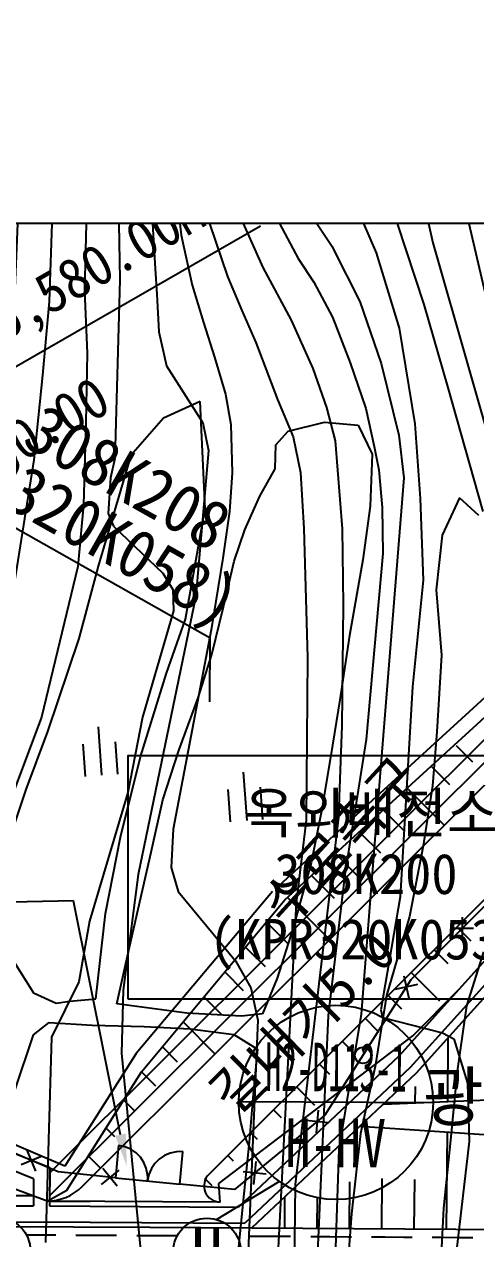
# Model space of a CAD drawing. Header units: millimetres. Extents: x 11366 to 12162, y 1103 to 1810.
# Drawn here: x 11848.7 to 11876.6, y 1483.7 to 1558.8 of the extents above; entities that cross this region are included whole.
import ezdxf
from ezdxf.enums import TextEntityAlignment as Align
from ezdxf.xclip import XClip

# ---------------------------------------------------------------- set-up
doc = ezdxf.new("R2010")
doc.units = ezdxf.units.MM
doc.header["$LTSCALE"] = 10
doc.header["$MEASUREMENT"] = 0
doc.header["$XCLIPFRAME"] = 2
doc.linetypes.add('HIDDEN', pattern=[0.375, 0.25, -0.125])
for name, color, linetype in [('ET-DSTA', 3, 'Continuous'), ('TN-MANH', 4, 'Continuous'), ('TN-TEXT', 3, 'Continuous'), ('TZ-BASE', 253, 'Continuous'), ('TZ-CABL', 4, 'Continuous')]:
    doc.layers.add(name, color=color, linetype=linetype)
doc.layers.add('TX-PAPR', color=2, linetype='Continuous', plot=False)
doc.styles.add('HANA', font='GulimChe.ttf')
doc.styles.get("Standard").update_dxf_attribs({"font": 'GulimChe.ttf'})

# ---------------------------------------------------------------- blocks, each defined once
blk = doc.blocks.new('JD-DHDFH546DFH43')
at = {"layer": 'TZ-BASE'}
for p, q in [((397.475, 103.03, -86), (396.019, 69.502, -86)), ((399.103, 94.926, -87), (398.204, 70.175, -87)), ((400.943, 94.888, -88), (400.388, 70.847, -88)), ((422.086, 83.852, -99), (425.829, 67.659, -99)), ((402.383, 82.78, -89), (402.572, 71.52, -89)), ((404.109, 83.029, -90), (404.757, 72.193, -90)), ((405.35, 83.063, -91), (406.367, 74.272, -91)), ((420.603, 79.394, -98), (421.908, 73.804, -98)), ((416.107, 78.581, -96), (418.398, 73.176, -96)), ((411.187, 77.322, -94), (413.591, 72.838, -94)), ((412.755, 77.967, -95), (415.677, 73.585, -95)), ((418.908, 77.424, -97), (421.345, 69.992, -97)), ((409.661, 76.164, -93), (411.406, 72.285, -93)), ((408.022, 75.241, -92), (409.221, 71.733, -92)), ((380.045, 56.923), (411.261, 74.861)), ((406.367, 74.272, -91), (407.035, 71.181, -91)), ((415.677, 73.585, -95), (415.776, 73.39, -95)), ((421.908, 73.804, -98), (427.367, 54.656, -98)), ((413.591, 72.838, -94), (414.545, 71.365, -94)), ((415.776, 73.39, -95), (417.396, 70.19, -95)), ((418.398, 73.176, -96), (419.82, 68.524, -96)), ((404.757, 72.193, -90), (404.85, 70.629, -90)), ((411.406, 72.285, -93), (413.145, 69.031, -93)), ((402.572, 71.52, -89), (402.259, 60.474, -89)), ((409.221, 71.733, -92), (410.108, 69.62, -92)), ((414.545, 71.365, -94), (415.698, 69.215, -94)), ((400.388, 70.847, -88), (400.554, 66.987, -88)), ((404.85, 70.629, -90), (404.989, 68.304, -90)), ((407.035, 71.181, -91), (407.738, 68.879, -91)), ((398.204, 70.175, -87), (397.798, 65.621, -87)), ((417.396, 70.19, -95), (418.705, 66.354, -95)), ((421.345, 69.992, -97), (422.797, 64.934, -97)), ((410.108, 69.62, -92), (410.964, 67.638, -92)), ((413.145, 69.031, -93), (414.501, 66.04, -93)), ((415.698, 69.215, -94), (416.804, 66.396, -94)), ((404.989, 68.304, -90), (405.451, 66.202, -90)), ((407.738, 68.879, -91), (408.415, 66.742, -91)), ((419.82, 68.524, -96), (420.79, 62.616, -96)), ((410.964, 67.638, -92), (412.31, 64.124, -92)), ((400.554, 66.987, -88), (400.473, 62.701, -88)), ((405.451, 66.202, -90), (407.69, 62.683, -90)), ((408.415, 66.742, -91), (409.102, 64.463, -91)), ((414.501, 66.04, -93), (415.34, 63.63, -93)), ((416.804, 66.396, -94), (417.768, 63.567, -94)), ((418.705, 66.354, -95), (419.806, 61.922, -95)), ((397.798, 65.621, -87), (397.266, 60.394, -87)), ((422.797, 64.934, -97), (424.984, 57.212, -97)), ((407.525, 63.995, -89.35), (405.273, 62.97, -89.35)), ((407.85, 57.391, -89.35), (407.525, 63.995, -89.35)), ((409.102, 64.463, -91), (409.427, 62.586, -91)), ((412.31, 64.124, -92), (413.284, 61.819, -92)), ((415.34, 63.63, -93), (415.868, 61.577, -93)), ((417.768, 63.567, -94), (418.269, 61.228, -94)), ((400.473, 62.701, -88), (400.32, 57.63, -88)), ((405.273, 62.97, -89.35), (403.254, 60.659, -89.35)), ((407.69, 62.683, -90), (408.044, 60.974, -90)), ((409.427, 62.586, -91), (409.5, 59.598, -91)), ((412.971, 62.161, -89.91), (415.206, 62.733, -89.91)), ((415.206, 62.733, -89.91), (417.285, 62.542, -89.91)), ((417.285, 62.542, -89.91), (418.155, 60.76, -89.91)), ((420.79, 62.616, -96), (421.121, 58.02, -96)), ((412.208, 61.335, -89.91), (412.971, 62.161, -89.91)), ((413.284, 61.819, -92), (413.728, 59.618, -92)), ((415.868, 61.577, -93), (416.307, 56.145, -93)), ((419.806, 61.922, -95), (420.105, 59.297, -95)), ((408.044, 60.974, -90), (407.258, 51.975, -90)), ((412.166, 59.838, -89.91), (412.208, 61.335, -89.91)), ((418.155, 60.76, -89.91), (418.026, 57.543, -89.91)), ((418.269, 61.228, -94), (418.564, 59.776, -94)), ((397.266, 60.394, -87), (395.833, 51.47, -87)), ((403.254, 60.659, -89.35), (401.229, 53.826, -89.35)), ((402.259, 60.474, -89), (401.989, 59.285, -89)), ((401.989, 59.285, -89), (401.847, 57.079, -89)), ((409.5, 59.598, -91), (409.339, 57.211, -91)), ((411.214, 58.155, -89.91), (412.166, 59.838, -89.91)), ((413.728, 59.618, -92), (413.929, 56.164, -92)), ((420.105, 59.297, -95), (418.317, 36.94, -95)), ((418.564, 59.776, -94), (418.781, 57.449, -94)), ((410.291, 56.073, -89.91), (411.214, 58.155, -89.91)), ((421.121, 58.02, -96), (421.299, 52.968, -96)), ((423.553, 58.061, -95.23), (422.477, 55.738, -95.23)), ((424.735, 56.963, -95.23), (423.553, 58.061, -95.23)), ((400.32, 57.63, -88), (399.988, 53.807, -88)), ((401.847, 57.079, -89), (402.184, 56.301, -89)), ((406.618, 50.555, -89.35), (407.85, 57.391, -89.35)), ((409.339, 57.211, -91), (408.929, 54.331, -91)), ((418.026, 57.543, -89.91), (417.583, 54.232, -89.91)), ((418.781, 57.449, -94), (418.808, 54.621, -94)), ((402.184, 56.301, -89), (405.231, 53.393, -89)), ((409.638, 54.151, -89.91), (410.291, 56.073, -89.91)), ((413.929, 56.164, -92), (414.17, 48.199, -92)), ((416.307, 56.145, -93), (416.36, 51.445, -93)), ((422.477, 55.738, -95.23), (422.099, 52.362, -95.23)), ((408.929, 54.331, -91), (408.21, 49.898, -91)), ((408.97, 51.316, -89.91), (409.638, 54.151, -89.91)), ((417.583, 54.232, -89.91), (416.757, 49.551, -89.91)), ((418.808, 54.621, -94), (417.782, 43.118, -94)), ((399.988, 53.807, -88), (397.74, 44.512, -88)), ((401.229, 53.826, -89.35), (400.037, 49.359, -89.35)), ((405.231, 53.393, -89), (405.854, 52.395, -89)), ((421.299, 52.968, -96), (420.645, 46.372, -96)), ((407.258, 51.975, -90), (403.703, 34.795, -90)), ((405.854, 52.395, -89), (405.879, 51.073, -89)), ((422.099, 52.362, -95.23), (422.439, 48.336, -95.23)), ((405.879, 51.073, -89), (403.967, 44.499, -89)), ((408.259, 48.377, -89.91), (408.97, 51.316, -89.91)), ((416.36, 51.445, -93), (416.28, 43.98, -93)), ((405.445, 47.222, -89.35), (406.618, 50.555, -89.35)), ((408.21, 49.898, -91), (405.868, 37.588, -91)), ((416.757, 49.551, -89.91), (416.151, 45.577, -89.91)), ((400.037, 49.359, -89.35), (398.115, 43.616, -89.35)), ((407.409, 45.709, -89.91), (408.259, 48.377, -89.91)), ((414.17, 48.199, -92), (414.07, 38.154, -92)), ((422.439, 48.336, -95.23), (422.148, 43.603, -95.23)), ((426.958, 47.415, -255), (412.155, 33.888, -255)), ((403.851, 42.064, -89.35), (405.445, 47.222, -89.35)), ((412.771, 33.232, -255), (427.541, 46.73, -255)), ((398.25, 16.36, -255), (428.108, 46.143, -255)), ((420.645, 46.372, -96), (419.874, 33.413, -96)), ((398.238, 14.937, -255), (428.789, 45.41, -255)), ((406.219, 42.455, -89.91), (407.409, 45.709, -89.91)), ((416.151, 45.577, -89.91), (415.606, 42.139, -89.91)), ((397.74, 44.512, -88), (394.634, 36.267, -88)), ((403.967, 44.499, -89), (403.068, 39.852, -89)), ((398.115, 43.616, -89.35), (396.759, 40.03, -89.35)), ((400.216, 15.497, -255), (428.92, 44.129, -255)), ((401.232, 43.911, -88.46), (401.447, 40.919, -88.46)), ((416.28, 43.98, -93), (416.126, 39.584, -93)), ((422.148, 43.603, -95.23), (421.876, 40.275, -95.23)), ((400.45, 40.847, -88.46), (400.306, 42.842, -88.46)), ((402.445, 40.991, -88.46), (402.301, 42.985, -88.46)), ((417.782, 43.118, -94), (416.457, 34.781, -94)), ((423.344, 42.761, -255), (424.36, 41.743, -255)), ((402.615, 37.093, -89.35), (403.851, 42.064, -89.35)), ((405.226, 39.406, -89.91), (406.219, 42.455, -89.91)), ((415.606, 42.139, -89.91), (415.031, 38.709, -89.91)), ((421.797, 41.481, -255), (422.936, 40.339, -255)), ((408.065, 16.264, -255), (432.451, 40.589, -255)), ((410.196, 41.108, -91.35), (410.412, 38.115, -91.35)), ((396.759, 40.03, -89.35), (395.193, 35.325, -89.35)), ((403.068, 39.852, -89), (400.703, 31.902, -89)), ((409.414, 38.044, -91.35), (409.271, 40.038, -91.35)), ((411.409, 38.187, -91.35), (411.266, 40.182, -91.35)), ((420.319, 40.13, -255), (422.609, 37.834, -255)), ((432.285, 40.032), (420.548, 28.283)), ((421.876, 40.275, -95.23), (421.312, 36.554, -95.23)), ((404.516, 36.177, -89.91), (405.226, 39.406, -89.91)), ((416.126, 39.584, -93), (416.072, 38.323, -93)), ((416.072, 38.323, -93), (413.395, 15.632, -93)), ((415.031, 38.709, -89.91), (414.389, 35.514, -89.91)), ((418.841, 38.779, -255), (420.087, 37.531, -255)), ((405.868, 37.588, -91), (405.738, 35.212, -91)), ((414.07, 38.154, -92), (413.464, 33.042, -92)), ((401.682, 32.373, -89.35), (402.615, 37.093, -89.35)), ((417.381, 37.412, -255), (418.663, 36.126, -255)), ((418.317, 36.94, -95), (417.48, 26.152, -95)), ((432.223, 37.372, -255), (419.792, 23.557, -255)), ((403.165, 30.295, -89.91), (404.516, 36.177, -89.91)), ((415.886, 36.078, -255), (417.238, 34.722, -255)), ((421.312, 36.554, -95.23), (420.453, 32.201, -95.23)), ((432.861, 36.586, -255), (420.508, 22.857, -255)), ((433.181, 36.193, -255), (420.866, 22.508, -255)), ((414.389, 35.514, -89.91), (413.26, 31.423, -89.91)), ((403.703, 34.795, -90), (402.774, 27.65, -90)), ((405.738, 35.212, -91), (406.175, 33.74, -91)), ((414.408, 34.728, -255), (415.814, 33.318, -255)), ((416.457, 34.781, -94), (415.439, 26.086, -94)), ((399.714, 33.152), (386.81, 32.892)), ((402.615, 18.718), (399.714, 33.152)), ((412.002, 33.736, -255), (403.576, 23.74, -255)), ((403.915, 22.591, -255), (412.771, 33.232, -255)), ((406.175, 33.74, -91), (409.712, 29.453, -91)), ((413.464, 33.042, -92), (412.386, 12.511, -92)), ((412.93, 33.377, -255), (415.529, 30.772, -255)), ((419.874, 33.413, -96), (418.683, 26.429, -96)), ((401.088, 27.117, -89.35), (401.682, 32.373, -89.35)), ((400.703, 31.902, -89), (400.041, 28.155, -89)), ((411.624, 31.854, -255), (412.965, 30.51, -255)), ((420.453, 32.201, -95.23), (419.041, 27.307, -95.23)), ((424.275, 30.667, -255), (423.392, 31.552, -255)), ((423.709, 32.155), (423.71, 30.741)), ((413.26, 31.423, -89.91), (412.296, 28.376, -89.91)), ((424.416, 31.448), (423.002, 31.448)), ((395.635, 30.023, -89.35), (397.242, 27.482, -89.35)), ((402.383, 26.809, -89.91), (403.165, 30.295, -89.91)), ((410.384, 30.266, -255), (411.541, 29.106, -255)), ((422.844, 29.269, -255), (421.976, 30.14, -255)), ((424.008, 26.683, -95.23), (425.042, 30.006, -95.23)), ((409.712, 29.453, -91), (410.665, 27.787, -91)), ((409.055, 28.767, -255), (410.186, 27.632, -255)), ((420.111, 28.529), (420.42, 27.149)), ((422.326, 26.957, -255), (420.56, 28.727, -255)), ((400.041, 28.155, -89), (398.351, 24.744, -89)), ((410.665, 27.787, -91), (411.09, 25.782, -91)), ((412.296, 28.376, -89.91), (411.382, 26.174, -89.91)), ((420.548, 28.283), (415.242, 19.926)), ((420.956, 27.993), (419.575, 27.685)), ((397.242, 27.482, -89.35), (398.641, 26.851, -89.35)), ((399.485, 26.962, -89.35), (401.088, 27.117, -89.35)), ((402.774, 27.65, -90), (402.684, 23.743, -90)), ((407.77, 27.223, -255), (408.831, 26.159, -255)), ((419.041, 27.307, -95.23), (418.343, 22.936, -95.23)), ((419.983, 26.474, -255), (419.144, 27.315, -255)), ((420.671, 24.813, -255), (423.499, 27.676, -255)), ((398.641, 26.851, -89.35), (399.485, 26.962, -89.35)), ((406.707, 26.219, -89.91), (402.383, 26.809, -89.91)), ((418.683, 26.429, -96), (418.797, 25.956, -96)), ((423.427, 22.65, -95.23), (424.008, 26.683, -95.23)), ((397.248, 24.886, -88.96), (398.205, 25.656, -88.96)), ((398.205, 25.656, -88.96), (400.864, 25.487, -88.96)), ((406.485, 25.679, -255), (408.449, 23.709, -255)), ((410.089, 26.031, -89.91), (406.707, 26.219, -89.91)), ((411.382, 26.174, -89.91), (410.089, 26.031, -89.91)), ((411.09, 25.782, -91), (410.1, 1.659, -91)), ((415.439, 26.086, -94), (414.461, 4.59, -94)), ((417.48, 26.152, -95), (416.094, 17.831, -95)), ((418.553, 25.076, -255), (417.714, 25.917, -255)), ((418.797, 25.956, -96), (422.495, 25.01, -96)), ((396.066, 21.392, -88.96), (397.248, 24.886, -88.96)), ((400.864, 25.487, -88.96), (404.078, 25.408, -88.96)), ((404.078, 25.408, -88.96), (406.917, 25.251, -88.96)), ((406.917, 25.251, -88.96), (409.619, 24.904, -88.96)), ((408.679, 15.708, -255), (420.671, 24.813, -255)), ((409.619, 24.904, -88.96), (411.067, 24.006, -88.96)), ((422.495, 25.01, -96), (423.203, 24.64, -96)), ((398.768, 16.42), (380.426, 24.185)), ((399.178, 16.769, -255), (380.774, 24.606, -255)), ((398.351, 24.744, -89), (397.992, 12.056, -89)), ((405.2, 24.135, -255), (406.121, 23.211, -255)), ((411.067, 24.006, -88.96), (410.807, 21.21, -88.96)), ((417.03, 23.77, -255), (416.312, 24.49, -255)), ((422.819, 20.772, -255), (422.85, 24.713, -255)), ((423.203, 24.64, -96), (424.052, 21.903, -96)), ((398.252, 16.664, -255), (381.557, 23.384, -255)), ((403.576, 23.74, -255), (399.178, 16.769, -255)), ((402.684, 23.743, -90), (404.29, 7.156, -90)), ((419.792, 23.557, -255), (409.903, 14.249, -255)), ((399.305, 15.284, -255), (403.915, 22.591, -255)), ((403.915, 22.591, -255), (404.766, 21.738, -255)), ((420.508, 22.857, -255), (410.298, 13.246, -255)), ((420.866, 22.508, -255), (410.727, 12.964, -255)), ((415.541, 22.431, -255), (414.896, 23.078, -255)), ((418.343, 22.936, -95.23), (417.428, 18.8, -95.23)), ((423.028, 18.581, -95.23), (423.427, 22.65, -95.23)), ((397.247, 15.991, -255), (381.226, 22.44, -255)), ((424.052, 21.903, -96), (424.152, 18.291, -96)), ((398.079, 14.621, -255), (380.73, 21.024, -255)), ((410.807, 21.21, -88.96), (410.559, 18.255, -88.96)), ((414.623, 20.52, -255), (413.48, 21.665, -255)), ((418.848, 20.609, -255), (433.041, 21.194, -255)), ((418.848, 20.609), (433.041, 21.194)), ((420.818, 20.69, -255), (420.826, 21.701, -255)), ((402.821, 20.856, -255), (403.507, 20.168, -255)), ((412.562, 19.754, -255), (412.064, 20.253, -255)), ((415.242, 19.926), (409.649, 15.325)), ((415.461, 19.459), (414.054, 19.596)), ((414.826, 20.231), (414.689, 18.824)), ((401.726, 19.121, -255), (402.248, 18.599, -255)), ((411.073, 18.415, -255), (410.648, 18.84, -255)), ((417.428, 18.8, -95.23), (416.873, 13.827, -95.23)), ((417.389, 19.235, -255), (433.013, 18.194, -255)), ((417.389, 19.235), (433.013, 18.194)), ((422.755, 12.868, -255), (422.803, 18.874, -255)), ((402.492, 18.045), (402.3, 16.054)), ((410.559, 18.255, -88.96), (410.159, 14.476, -88.96)), ((422.582, 14.188, -95.23), (423.028, 18.581, -95.23)), ((424.152, 18.291, -96), (423.226, 10.404, -96)), ((397.781, 17.381), (396.47, 16.849)), ((397.391, 16.46), (396.86, 17.77)), ((400.632, 17.387, -255), (401.369, 16.647, -255)), ((406.282, 15.671), (406.473, 17.662)), ((409.583, 17.076, -255), (409.232, 17.428, -255)), ((416.094, 17.831, -95), (415.827, 9.701, -95)), ((398.252, 16.664, -255), (398.233, 14.315, -255)), ((402.516, 16.535), (401.418, 15.643)), ((402.413, 15.54), (401.521, 16.638)), ((410.965, 17.055), (410.828, 15.647)), ((397.247, 15.991, -255), (397.233, 14.319, -255)), ((402.3, 16.054), (398.768, 16.42)), ((402.3, 16.054), (406.282, 15.671)), ((408.27, 15.561, -255), (407.816, 16.016, -255)), ((411.6, 16.282), (410.192, 16.419)), ((416.755, 12.907, -255), (416.778, 15.795, -255)), ((418.755, 12.895, -255), (418.78, 16.018, -255)), ((420.755, 12.883, -255), (420.78, 15.944, -255)), ((398.079, 14.621, -255), (399.305, 15.284, -255)), ((409.649, 15.325), (406.282, 15.671)), ((408.765, 14.556, -255), (408.679, 15.708, -255)), ((413.395, 15.632, -93), (413.187, -5.839, -93)), ((380.717, 14.996, -255), (397.154, 14.962, -255)), ((394.973, 14.328), (397.233, 14.319)), ((408.765, 14.556, -255), (398.079, 14.621, -255)), ((398.233, 14.315), (400.741, 14.305)), ((398.236, 14.615), (400.742, 14.605)), ((400.741, 14.305), (409.903, 14.249)), ((410.159, 14.476, -88.96), (409.737, 10.034, -88.96)), ((412.755, 12.932, -255), (412.771, 14.888, -255)), ((414.755, 12.919, -255), (414.771, 14.855, -255)), ((416.873, 13.827, -95.23), (416.495, 8.636, -95.23)), ((422.322, 9.176, -95.23), (422.582, 14.188, -95.23)), ((394.969, 13.328), (400.735, 13.305)), ((400.735, 13.305), (410.298, 13.246)), ((412.386, 12.511, -92), (412.223, 8.94, -92))]:
    blk.add_line(p, q, dxfattribs=at)
blk.add_circle((417.585, 23.618), 0.5, dxfattribs=at)
for centre, radius, start, end in [((402.3, 16.054), 2, 354.50247, 84.50247), ((406.282, 15.671), 2, 84.50247, 174.50247), ((408.771, 15.556, -255), 1, 134.92721, 269.65182), ((398.097, 17.621, -255), 3, 269.65182, 314.92721), ((349.929, -9993.876), 10007, 89.5257213, 89.7421247)]:
    blk.add_arc(centre, radius, start, end, dxfattribs=at)
blk.add_solid([(402.942, 18.783), (403.009, 16.757), (402.288, 18.652)], dxfattribs=at)
at = {"layer": 'TZ-BASE', "style": 'HANA'}
for s, rotation, p in [('T 계상  L=5,580.00M', 29.88352, (381.617, 59.768)), (' 308km,180.00', 29.88352, (383.971, 53.03)), ('수로측구', 47.51817, (412.891, 31.411)), ('길내기5.0', 44.48173, (409.615, 19.776))]:
    blk.add_text(s, height=2.5, rotation=rotation, dxfattribs=at).set_placement(p)

msp = doc.modelspace()

# ---------------------------------------------------------------- linework, layer by layer
at = {"layer": 'ET-DSTA'}
msp.add_lwpolyline([(11855.125, 1498.574), (11885.125, 1498.574), (11885.125, 1513.574), (11855.125, 1513.574)], close=True, dxfattribs=at)
at = {"layer": 'TN-MANH'}
for centre in [(11847.019, 1482.98), (11860.019, 1482.915)]:
    msp.add_circle(centre, 2.1, dxfattribs=at)
at = {"layer": 'TX-PAPR', "flags": 128}
msp.add_lwpolyline([(11454.689, 1396.457), (12149.294, 1396.457), (12154.546, 1546.457), (11449.437, 1546.457), (11454.689, 1396.457)], dxfattribs=at)
at = {"layer": 'TZ-BASE'}
for p, q in [((11873.981, 1492.136), (11861.981, 1492.196)), ((11860.606, 1484.931), (11864.484, 1487.29))]:
    msp.add_line(p, q, dxfattribs=at)
at = {"layer": 'TZ-BASE', "flags": 128}
msp.add_lwpolyline([(11860.189, 1516.915), (11860.208, 1520.84), (11847.585, 1527.99)], dxfattribs=at)
at = {"layer": 'TZ-BASE'}
msp.add_circle((11867.981, 1492.166), 6, dxfattribs=at)
at = {"layer": 'TZ-CABL', "linetype": 'HIDDEN'}
for points in [[(11848.87, 1483.971, -0.000218), (11858.175, 1483.921, -0.000218)], [(11861.874, 1483.899, -0.000429), (11880.183, 1483.77)]]:
    msp.add_lwpolyline(points, format="xyb", dxfattribs=at)

# ---------------------------------------------------------------- block references
at = {"layer": 'TZ-BASE'}
ref = msp.add_blockref('JD-DHDFH546DFH43', (11452.063, 1471.457), dxfattribs=at)
XClip(ref).set_block_clipping_path([(2.6260724032, -75), (697.2310196891, -74.9999999943), (702.4831644844, 75.0000000058), (-2.6260724032, 75)])

# ---------------------------------------------------------------- texts
at = {"layer": 'ET-DSTA'}
for s, p in [('옥외배전소', (11870.125, 1510.074, -89.35)), ('308K200', (11869.834, 1506.266, -89.35)), ('(KPR320K053)', (11869.855, 1502.057, -89.35))]:
    msp.add_text(s, height=2.5, dxfattribs=at).set_placement(p, align=Align.MIDDLE)
at = {"layer": 'TN-MANH', "linetype": 'ByBlock'}
msp.add_text('H', height=3, rotation=359.71352, dxfattribs=at).set_placement((11860.019, 1482.915), align=Align.MIDDLE)
at = {"layer": 'TN-TEXT', "extrusion": (-5.48271e-08, -3.84622e-07, 1)}
msp.add_text('광 48Core', height=3, dxfattribs=at).set_placement((11882.018, 1492.561, -0.001), align=Align.MIDDLE)
at = {"layer": 'TZ-BASE'}
for s, p in [('(KPR320K058)', (11840.634, 1532.88)), ('308K208', (11848.499, 1532.817))]:
    msp.add_text(s, height=3, rotation=330.47481, dxfattribs=at).set_placement(p)
for s, width, p in [('H2-D113-1', 0.5, (11867.992, 1494.326)), ('H-HV', 0.8, (11867.968, 1489.666))]:
    msp.add_text(s, height=3, rotation=359.71352, dxfattribs=dict(at, width=width)).set_placement(p, align=Align.MIDDLE)

doc.saveas('drawing.dxf')
